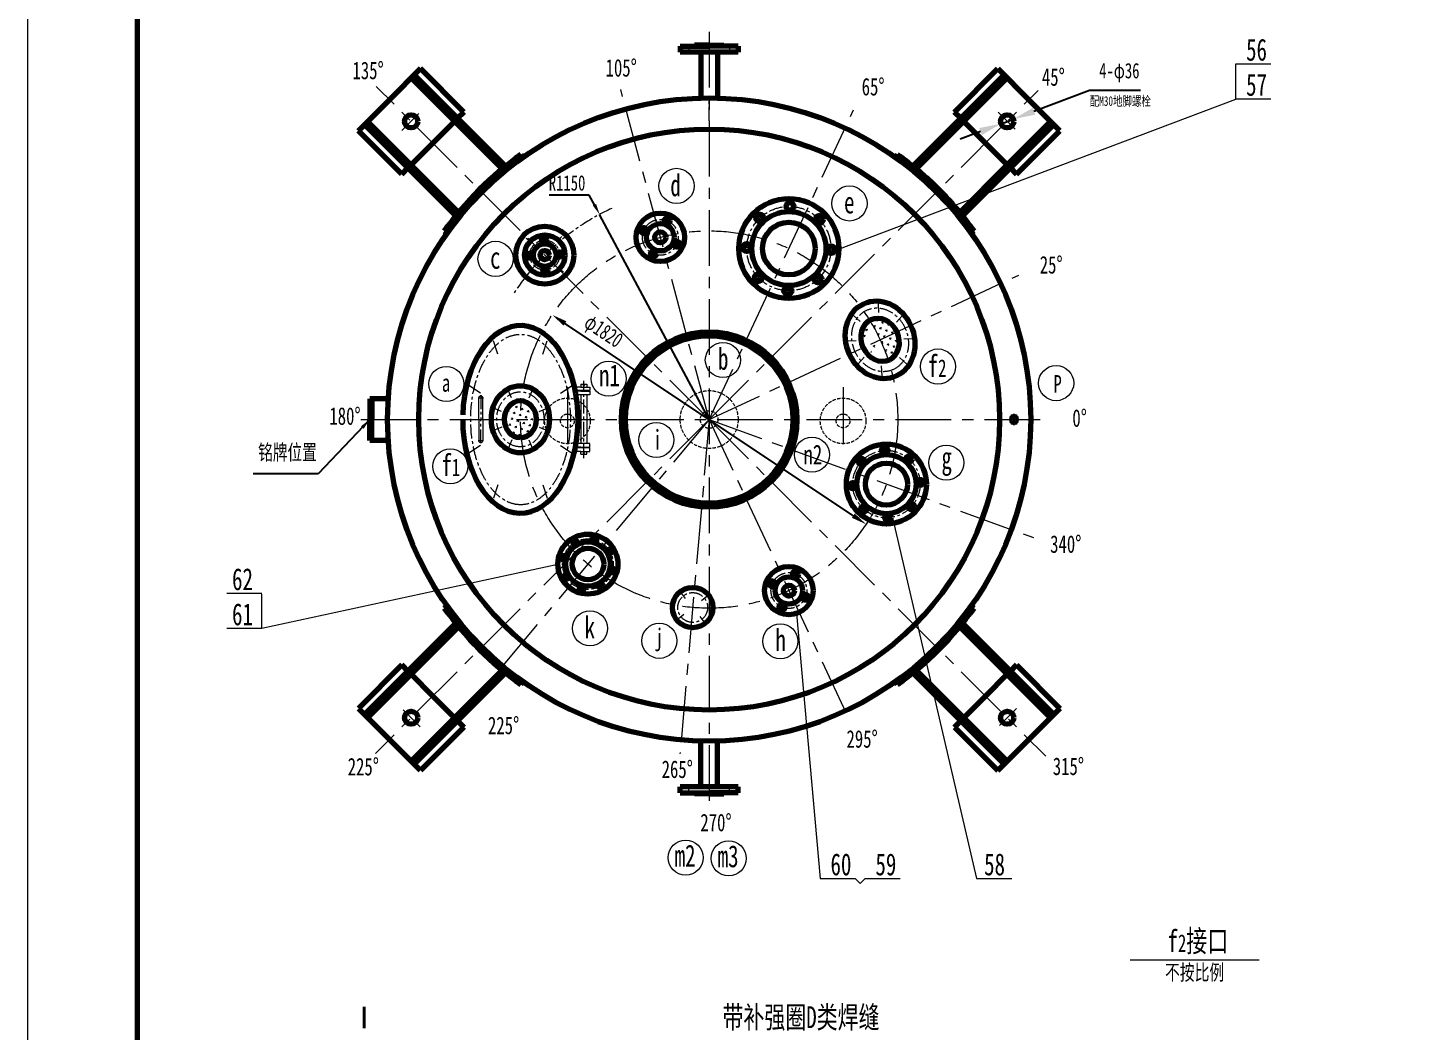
# Model space of a CAD drawing. Header units: millimetres. Extents: x 10132 to 16072, y 1336 to 9746.
# Drawn here: x 10132 to 13282, y 3549 to 5836 of the extents above; entities that cross this region are included whole.
import ezdxf

# ---------------------------------------------------------------- set-up
doc = ezdxf.new("R2010")
doc.units = ezdxf.units.MM
doc.linetypes.add('ACAD_ISO02W100', pattern=[11, 8, -3])
doc.linetypes.add('CENTER', pattern=[50.8, 31.75, -6.35, 6.35, -6.35])
doc.layers.get('DEFPOINTS').update_dxf_attribs({"lineweight": 18})
for name, color, linetype, lineweight in [('点划线', 1, 'CENTER', 15), ('粗实线', 4, 'Continuous', 70), ('细实线', 7, 'Continuous', 18), ('虚线', 2, 'ACAD_ISO02W100', 18)]:
    doc.layers.add(name, color=color, linetype=linetype, lineweight=lineweight)
doc.styles.get("Standard").update_dxf_attribs({"font": 'SIMFANG.TTF', "width": 0.7, "height": 35})
doc.dimstyles.new('新建', dxfattribs={"dimtxt": 40, "dimasz": 35, "dimexe": 12, "dimexo": 10, "dimgap": 10, "dimtad": 1, "dimtoh": 1, "dimdec": 4, "dimdsep": 46, "dimlunit": 6, "dimtxsty": 'Standard', "dimcen": 1, "dimadec": 0, "dimazin": 0, "dimtfac": 1, "dimtdec": 4, "dimtmove": 0, "dimatfit": 0, "dimfxl": 0, "dimtolj": 1, "dimtzin": 0, "dimarcsym": 0})
doc.dimstyles.new('机械标注', dxfattribs={"dimtxt": 35, "dimasz": 25, "dimexe": 12, "dimexo": 10, "dimgap": 10, "dimtad": 1, "dimdec": 1, "dimdsep": 46, "dimtxsty": 'Standard', "dimcen": 2.5, "dimadec": 0, "dimazin": 0, "dimtfac": 1, "dimtdec": 1, "dimtmove": 0, "dimatfit": 0, "dimfxl": 0, "dimarcsym": 0})
doc.dimstyles.new('角度', dxfattribs={"dimtxt": 60, "dimasz": 50, "dimexe": 20, "dimexo": 20, "dimgap": 20, "dimtad": 1, "dimtih": 1, "dimtoh": 1, "dimdsep": 46, "dimtxsty": 'Standard', "dimcen": 2.5, "dimadec": 0, "dimazin": 0, "dimtfac": 1, "dimtmove": 0, "dimatfit": 0, "dimfxl": 0, "dimarcsym": 0})

# ---------------------------------------------------------------- blocks, each defined once
blk = doc.blocks.new('*D31')
at = {"layer": 'DEFPOINTS', "color": 0}
for p in [(11327.6, 5181.6), (12043.2, 4704.5)]:
    blk.add_point(p, dxfattribs=at)
at = {"layer": '细实线', "color": 0, "lineweight": -2}
blk.add_line((12014.1, 4724), (11356.7, 5162.2), dxfattribs=at)
at = {"layer": '细实线', "color": 0}
for points in [[(11360, 5167), (11353.5, 5157.3), (11327.6, 5181.6)], [(12017.3, 4728.8), (12010.8, 4719.1), (12043.2, 4704.5)]]:
    blk.add_solid(points, dxfattribs=at)
at = {"layer": '细实线', "color": 0, "insert": (11442.5, 5141.3), "char_height": 35, "attachment_point": 5, "rotation": 326.31}
blk.add_mtext('\\A1;φ1820', dxfattribs=at)
blk = doc.blocks.new('*D58')
at = {"layer": 'DEFPOINTS', "color": 0}
for p in [(12350.9, 5617.3), (12379, 5627.9)]:
    blk.add_point(p, dxfattribs=at)
at = {"layer": '细实线', "color": 0, "lineweight": -2}
for p, q in [((12425.7, 5645.6), (12552.4, 5693.4)), ((12552.4, 5693.4), (12668.5, 5693.4)), ((12350.9, 5617.3), (12379, 5627.9)), ((12304.1, 5599.6), (12257.3, 5582))]:
    blk.add_line(p, q, dxfattribs=at)
at = {"layer": '细实线', "color": 0}
for points in [[(12422.8, 5653.3), (12428.7, 5637.8), (12379, 5627.9)], [(12301.2, 5607.4), (12307.1, 5591.8), (12350.9, 5617.3)]]:
    blk.add_solid(points, dxfattribs=at)
at = {"layer": '细实线', "color": 0, "insert": (12620.5, 5733.5), "char_height": 35, "attachment_point": 5}
blk.add_mtext('4-φ36', dxfattribs=at)
blk = doc.blocks.new('*D67')
at = {"layer": 'DEFPOINTS', "color": 0}
for p in [(11435.7, 5410.5), (11685.4, 4943.1)]:
    blk.add_point(p, dxfattribs=at)
at = {"layer": '细实线', "color": 0, "lineweight": -2}
for p, q in [((11412.1, 5454.6), (11320.8, 5454.6)), ((11423.9, 5432.6), (11412.1, 5454.6)), ((11685.4, 4943.1), (11435.7, 5410.5))]:
    blk.add_line(p, q, dxfattribs=at)
at = {"layer": '细实线', "color": 0}
blk.add_solid([(11427.6, 5434.6), (11420.2, 5430.6), (11435.7, 5410.5)], dxfattribs=at)
at = {"layer": '细实线', "color": 0, "insert": (11361.5, 5482.1), "char_height": 35, "attachment_point": 5}
blk.add_mtext('R1150', dxfattribs=at)

msp = doc.modelspace()

# ---------------------------------------------------------------- hatches: boundary and pattern name
at = {"layer": '细实线'}
h = msp.add_hatch(dxfattribs=at)
h.set_pattern_fill('CROSS', color=256, scale=1.6, angle=-65, style=0)
h.set_pattern_definition([(295, (1643.603, 4347.387), (-4.914286, -13.501889), [5.08, -15.24]), (205, (1646.978, 4346.158), (-13.501889, 4.914286), [5.08, -15.24])])
edge = h.paths.add_edge_path()
edge.add_line((12075.12297, 5124.81086), (12113.73723, 5142.81699))
edge.add_ellipse((12075.12297, 5124.81086), major_axis=(21.13091, -45.31539), ratio=0.8521223852, start_angle=0, end_angle=90, ccw=False)
edge.add_line((12096.25388, 5079.49547), (12075.12297, 5124.81086))
edge = h.paths.add_edge_path()
edge.add_line((12075.12297, 5124.81086), (12053.99206, 5170.12625))
edge.add_ellipse((12075.12297, 5124.81086), major_axis=(21.13091, -45.31539), ratio=0.8521223852, start_angle=90, end_angle=180, ccw=False)
edge.add_line((12113.73723, 5142.81699), (12075.12297, 5124.81086))
edge = h.paths.add_edge_path()
edge.add_ellipse((12075.12297, 5124.81086), major_axis=(21.13091, -45.31539), ratio=0.8521223852, start_angle=183.96253105, end_angle=270, ccw=False)
edge.add_arc((11690.84847, 4945.62072), 424, 385, 391.75607118, ccw=False)
edge.add_line((12075.12297, 5124.81086), (12036.50871, 5106.80474))
edge = h.paths.add_edge_path()
edge.add_arc((11690.84847, 4945.62072), 424, 378.24392882, 385, ccw=False)
edge.add_ellipse((12075.12297, 5124.81086), major_axis=(21.13091, -45.31539), ratio=0.8521223852, start_angle=299.12161996, end_angle=356.03746895, ccw=False)
edge.add_line((12051.67367, 5087.0275), (12075.12297, 5124.81086))
edge = h.paths.add_edge_path()
edge.add_ellipse((12075.12297, 5124.81086), major_axis=(21.13091, -45.31539), ratio=0.8521223852, start_angle=270, end_angle=299.12161996, ccw=False)
edge.add_line((12036.50871, 5106.80474), (12075.12297, 5124.81086))
edge.add_line((12075.12297, 5124.81086), (12051.67367, 5087.0275))
h = msp.add_hatch(dxfattribs=at)
h.set_pattern_fill('CROSS', color=256, scale=1.6, angle=-65, style=0)
edge = h.paths.add_edge_path()
edge.add_ellipse((11254.98745, 4943.65736), major_axis=(0, -42.57), ratio=0.8521223852, start_angle=175.921587, end_angle=270.79652953)
edge.add_line((11218.7161, 4943.06557), (11255.40654, 4943.06557))
edge.add_arc((11685.40654, 4943.06557), 430, 174.25359934, 180, ccw=False)
edge = h.paths.add_edge_path()
edge.add_ellipse((11254.98745, 4943.65736), major_axis=(0, -42.57), ratio=0.8521223852, start_angle=89.20347047, end_angle=175.921587)
edge.add_arc((11685.40654, 4943.06557), 430, 174.25359934, 180)
edge.add_line((11255.40654, 4943.06557), (11291.25879, 4943.06557))
edge = h.paths.add_edge_path()
edge.add_line((11255.40654, 4943.06557), (11218.7161, 4943.06557))
edge.add_ellipse((11254.98745, 4943.65736), major_axis=(0, -42.57), ratio=0.8521223852, start_angle=270.79652953, end_angle=363.89392463)
edge.add_arc((11685.40654, 4943.06557), 430, 180, 185.58919396, ccw=False)
edge = h.paths.add_edge_path()
edge.add_ellipse((11254.98745, 4943.65736), major_axis=(0, -42.57), ratio=0.8521223852, start_angle=3.89392463, end_angle=89.20347047)
edge.add_line((11291.25879, 4943.06557), (11255.40654, 4943.06557))
edge.add_arc((11685.40654, 4943.06557), 430, 180, 185.58919396)

# ---------------------------------------------------------------- linework, layer by layer
at = {"layer": '点划线'}
for p, q in [((11639.28659, 5797.95371), (11639.28659, 5776.46591)), ((11731.52653, 5797.95371), (11731.52653, 5776.46591)), ((11685.4065, 5623.91235), (11685.4065, 5673.06558)), ((11585.79339, 5387.10789), (11592.85899, 5404.46738)), ((11808.86622, 5393.83865), (11791.68745, 5411.84133)), ((11928.19312, 5391.04414), (11946.1958, 5408.22291)), ((11276.66215, 5348.8403), (11268.2315, 5356.5069)), ((11309.40725, 5343.80283), (11308.66676, 5359.40387)), ((11341.64816, 5351.80986), (11349.31476, 5360.24051)), ((11548.94229, 5368.65913), (11527.24292, 5377.49113)), ((11562.1486, 5329.59861), (11555.08301, 5312.23912)), ((11602.72564, 5346.53085), (11620.08513, 5339.46526)), ((11782.75555, 5334.75396), (11757.87851, 5335.33655)), ((11951.50928, 5330.80193), (11976.38632, 5330.21933)), ((11284.66061, 5316.7825), (11269.05957, 5316.04201)), ((11311.68088, 5292.03572), (11312.42137, 5276.43469)), ((11336.42752, 5319.05606), (11352.02856, 5319.79655)), ((11279.63184, 5283.85422), (11271.96524, 5275.42357)), ((11344.61785, 5286.82379), (11353.0485, 5279.15718)), ((11806.07171, 5274.51174), (11788.06903, 5257.33298)), ((11925.39861, 5271.71723), (11942.57738, 5253.71456)), ((11865.1564, 5248.40108), (11864.57381, 5223.52404)), ((12072.41673, 5186.79393), (12071.52875, 5207.13214)), ((12029.38073, 5166.72591), (12014.37154, 5180.47929)), ((12112.22877, 5165.30474), (12124.31681, 5178.49652)), ((11203.98471, 5092.154), (11190.88273, 5130.31198)), ((11305.99026, 5092.154), (11319.09224, 5130.31198)), ((12020.25171, 5122.41513), (12002.37618, 5121.63467)), ((12129.18891, 5127.17143), (12147.83945, 5127.98573)), ((12038.56176, 5084.9113), (12025.94963, 5071.14758)), ((12119.07965, 5084.53199), (12135.80529, 5069.20577)), ((12077.72357, 5065.24733), (12078.71311, 5042.58325)), ((11163.77396, 5003.24655), (11133.00074, 5023.36498)), ((11346.20101, 5003.24655), (11376.97423, 5023.36498)), ((11399.63691, 4855.07603), (11399.63691, 5031.2024)), ((11158.5433, 4992.80725), (11170.86477, 4992.80725)), ((11164.81159, 4998.87698), (11164.81159, 4943.92124)), ((11234.77309, 4992.45913), (11228.14025, 5008.47222)), ((11275.2018, 4992.45913), (11281.83465, 5008.47222)), ((11211.78509, 4961.55236), (11197.71096, 4967.38206)), ((11298.18981, 4961.55236), (11312.26394, 4967.38206)), ((11164.81159, 4888.96549), (11164.81159, 4943.92124)), ((11212.41915, 4926.02499), (11197.73483, 4919.94255)), ((11297.55574, 4926.02499), (11312.24007, 4919.94255)), ((11163.77396, 4883.98225), (11133.00074, 4863.86382)), ((11158.5433, 4895.03522), (11170.86477, 4895.03522)), ((11235.56217, 4896.76058), (11228.1708, 4878.91623)), ((11274.41273, 4896.76058), (11281.8041, 4878.91623)), ((11346.20101, 4883.98225), (11376.97423, 4863.86382)), ((12086.07801, 4863.43142), (12085.07665, 4883.31331)), ((12039.38937, 4841.27872), (12024.62269, 4854.62927)), ((12134.75619, 4846.0819), (12148.10674, 4860.84858)), ((11203.98471, 4793.97713), (11190.88273, 4755.81915)), ((11305.99026, 4793.97713), (11319.09224, 4755.81915)), ((12022.03984, 4792.60054), (12002.15796, 4791.59918)), ((12156.90889, 4799.39326), (12176.79078, 4800.39462)), ((12044.19255, 4745.9119), (12030.842, 4731.14522)), ((12092.87073, 4728.56237), (12093.87209, 4708.68049)), ((12139.55937, 4750.71508), (12154.32605, 4737.36453)), ((11383.23738, 4657.25879), (11375.63941, 4670.11123)), ((11421.60982, 4662.71336), (11425.32529, 4677.17399)), ((11452.6002, 4639.43692), (11465.45263, 4647.03489)), ((11359.96094, 4626.26841), (11345.50032, 4629.98388)), ((11458.05477, 4601.06448), (11472.5154, 4597.34902)), ((11878.81138, 4582.04741), (11885.87698, 4599.4069)), ((11365.41551, 4587.89597), (11352.56308, 4580.298)), ((11434.77833, 4570.07411), (11442.3763, 4557.22167)), ((11841.96027, 4563.59865), (11820.26091, 4572.43064)), ((11396.40589, 4564.61953), (11392.69043, 4550.15891)), ((11631.80586, 4535.09868), (11622.12018, 4547.35137)), ((11668.18239, 4530.71171), (11680.43508, 4540.39739)), ((11895.74363, 4541.47037), (11913.10312, 4534.40478)), ((11855.16659, 4524.53813), (11848.10099, 4507.17863)), ((11627.41888, 4498.72215), (11615.1662, 4489.03647)), ((11663.79542, 4494.33517), (11673.4811, 4482.08249)), ((11639.28659, 4088.17742), (11639.28659, 4109.66523)), ((11731.52653, 4088.17742), (11731.52653, 4109.66523))]:
    msp.add_line(p, q, dxfattribs=at)
at = {"layer": '点划线', "ltscale": 4}
for p, q in [((11685.40654, 5826.87295), (11685.40654, 4050.36858)), ((11685.40654, 4943.06557), (10926.17921, 5702.2929)), ((11685.40738, 4943.06259), (11483.76043, 5695.61922)), ((11685.40654, 4943.06557), (12435.08458, 5692.7436)), ((11023.73817, 5640.45648), (10984.95597, 5601.67429)), ((11685.40644, 4943.06533), (12014.67, 5649.17332)), ((12382.79746, 5604.73396), (12344.01527, 5643.51615)), ((11685.40591, 4943.06512), (12391.5139, 5272.32868)), ((11362.27104, 5016.83995), (11362.27104, 4872.45642)), ((11990.74542, 5016.83995), (11990.74542, 4872.45642)), ((12380.40253, 4951.87087), (12380.40253, 4943.06346)), ((10890.94372, 4943.06557), (12454.10868, 4943.06557)), ((11685.40654, 4943.06557), (10924.50942, 4182.16844)), ((11685.40658, 4943.06562), (11174.06751, 4333.67544)), ((11685.40641, 4943.0657), (11618.75654, 4181.25424)), ((11685.40652, 4943.06555), (12005.35501, 4256.9338)), ((11685.40654, 4943.06557), (12452.80753, 4175.66458)), ((11685.40657, 4943.06555), (12424.44955, 4674.0759)), ((12380.40253, 4934.25605), (12380.40253, 4943.06346)), ((12347.07494, 4245.67466), (12385.85713, 4284.45686)), ((10988.01565, 4281.39719), (11026.79784, 4242.61499))]:
    msp.add_line(p, q, dxfattribs=at)
at = {"layer": '点划线'}
for centre, radius in [((11867.13241, 5332.77794), 96), ((11574.11439, 5358.41368), 40.8), ((11310.63994, 5317.83207), 50), ((11310.63994, 5317.83207), 34), ((12089.47437, 4795.9969), 76.8), ((11409.00786, 4613.66645), 57.6), ((11867.13237, 4553.3532), 40.8), ((11647.92943, 4514.70186), 34)]:
    msp.add_circle(centre, radius, dxfattribs=at)
at = {"layer": '点划线', "ltscale": 4}
msp.add_circle((11685.40654, 4943.06557), 430, dxfattribs=at)
at = {"layer": '点划线'}
msp.add_arc((11685.40653, 4943.06548), 530, 114.73477659, 147.52739411, dxfattribs=at)
at = {"layer": '点划线', "extrusion": (0, 0, -1)}
msp.add_ellipse((12075.12297, 5124.81086), major_axis=(31.11747, -66.73162), ratio=0.8606348409, dxfattribs=at)
at = {"layer": '点划线'}
for centre, major_axis, ratio in [((11255.40654, 4943.06557), (0.41906, -194.19268), 0.584843442), ((11254.98745, 4943.65736), (0, -62.68875), 0.8606348409)]:
    msp.add_ellipse(centre, major_axis=major_axis, ratio=ratio, dxfattribs=at)
at = {"layer": '粗实线'}
for p, q in [((11685.40656, 5796.06561), (11652.28659, 5796.06561)), ((11652.28659, 5796.06561), (11652.28659, 5794.06561)), ((11685.40656, 5796.06561), (11718.52653, 5796.06561)), ((11718.52653, 5796.06561), (11718.52653, 5794.06561)), ((11619.28659, 5794.06561), (11685.40656, 5794.06561)), ((11619.28659, 5794.06561), (11619.28659, 5780.06561)), ((11751.52653, 5780.06561), (11619.28659, 5780.06561)), ((11666.10656, 5780.06561), (11666.10656, 5675.81148)), ((11751.52653, 5794.06561), (11685.40656, 5794.06561)), ((11704.70656, 5780.06561), (11704.70656, 5675.81148)), ((11751.52653, 5794.06561), (11751.52653, 5780.06561)), ((11027.09009, 5742.80335), (10956.37941, 5672.09267)), ((11126.08504, 5643.8084), (11027.09009, 5742.80335)), ((12244.72797, 5643.8084), (12343.72292, 5742.80335)), ((12343.72292, 5742.80335), (12414.4336, 5672.09267)), ((11213.28103, 5514.18601), (11005.87689, 5721.59015)), ((11221.0715, 5520.53767), (11012.94796, 5728.66122)), ((12149.7415, 5520.53767), (12357.86505, 5728.66122)), ((12157.53198, 5514.18601), (12364.93612, 5721.59015)), ((10885.66873, 5601.382), (10956.37941, 5672.09267)), ((12485.14427, 5601.382), (12414.4336, 5672.09267)), ((11126.08504, 5643.8084), (11111.9429, 5629.66627)), ((11111.9429, 5629.66627), (11126.08504, 5643.8084)), ((12244.72797, 5643.8084), (12258.8701, 5629.66627)), ((12258.8701, 5629.66627), (12244.72797, 5643.8084)), ((11107.93442, 5407.40058), (10899.81087, 5615.52413)), ((11114.28608, 5415.19106), (10906.88194, 5622.5952)), ((11104.87184, 5622.5952), (11055.37436, 5573.09773)), ((11055.37436, 5573.09773), (11104.87184, 5622.5952)), ((12315.43865, 5573.09773), (12265.94117, 5622.5952)), ((12265.94117, 5622.5952), (12315.43865, 5573.09773)), ((12335.87953, 5494.54366), (12463.93107, 5622.5952)), ((12342.82717, 5487.34917), (12471.00214, 5615.52413)), ((10984.66368, 5502.38705), (10885.66873, 5601.382)), ((11147.29824, 5594.31093), (11140.22718, 5587.23986)), ((12223.51476, 5594.31093), (12230.58583, 5587.23986)), ((12386.14932, 5502.38705), (12485.14427, 5601.382)), ((11055.37436, 5573.09773), (11005.87689, 5523.60025)), ((11005.87689, 5523.60025), (11055.37436, 5573.09773)), ((11255.89706, 5546.88893), (11260.53414, 5540.36992)), ((12114.91595, 5546.88893), (12110.27887, 5540.36992)), ((12315.43865, 5573.09773), (12364.93612, 5523.60025)), ((12364.93612, 5523.60025), (12315.43865, 5573.09773)), ((10998.80582, 5516.52918), (10984.66368, 5502.38705)), ((10984.66368, 5502.38705), (10998.80582, 5516.52918)), ((12256.52693, 5415.19106), (12364.93612, 5523.60025)), ((12262.87859, 5407.40058), (12372.00719, 5516.52918)), ((12372.00719, 5516.52918), (12386.14932, 5502.38705)), ((12386.14932, 5502.38705), (12372.00719, 5516.52918)), ((11034.16116, 5481.17384), (11041.23223, 5488.24491)), ((12336.65185, 5481.17384), (12329.58078, 5488.24491)), ((11081.58316, 5372.57503), (11088.10217, 5367.93795)), ((12289.22985, 5372.57503), (12282.71084, 5367.93795)), ((10953.95291, 4990.65315), (10911.76575, 4990.65315)), ((10911.76575, 4990.65315), (10911.76575, 4943.06557)), ((10916.18552, 4990.65315), (10916.18552, 4943.06557)), ((10911.76575, 4895.47799), (10911.76575, 4943.06557)), ((10916.18552, 4895.47799), (10916.18552, 4943.06557)), ((10953.95291, 4895.47799), (10911.76575, 4895.47799)), ((11081.58316, 4513.55614), (11088.10217, 4518.19321)), ((12289.22985, 4513.55614), (12282.71084, 4518.19321)), ((11107.93442, 4478.73058), (10899.81087, 4270.60703)), ((12262.87859, 4478.73058), (12471.00214, 4270.60703)), ((11114.28608, 4470.94011), (10906.88194, 4263.53597)), ((12256.52693, 4470.94011), (12463.93107, 4263.53597)), ((10984.66368, 4383.74412), (10885.66873, 4284.74917)), ((10984.66368, 4383.74412), (10998.80582, 4369.60198)), ((10998.80582, 4369.60198), (10984.66368, 4383.74412)), ((11034.16116, 4404.95732), (11041.23223, 4397.88625)), ((12336.65185, 4404.95732), (12329.58078, 4397.88625)), ((12372.00719, 4369.60198), (12386.14932, 4383.74412)), ((12386.14932, 4383.74412), (12372.00719, 4369.60198)), ((12386.14932, 4383.74412), (12485.14427, 4284.74917)), ((11213.28103, 4371.94516), (11005.87689, 4164.54102)), ((11005.87689, 4362.53092), (11055.37436, 4313.03344)), ((11055.37436, 4313.03344), (11005.87689, 4362.53092)), ((11221.0715, 4365.5935), (11012.94796, 4157.46995)), ((12149.7415, 4365.5935), (12357.86505, 4157.46995)), ((12157.53198, 4371.94516), (12364.93612, 4164.54102)), ((12315.43865, 4313.03344), (12364.93612, 4362.53092)), ((12364.93612, 4362.53092), (12315.43865, 4313.03344)), ((11255.89706, 4339.24224), (11260.53414, 4345.76125)), ((12114.91595, 4339.24224), (12110.27887, 4345.76125)), ((10885.66873, 4284.74917), (10956.37941, 4214.03849)), ((11055.37436, 4313.03344), (11104.87184, 4263.53597)), ((11104.87184, 4263.53597), (11055.37436, 4313.03344)), ((11147.29824, 4291.82024), (11140.22718, 4298.89131)), ((12223.51476, 4291.82024), (12230.58583, 4298.89131)), ((12265.94117, 4263.53597), (12315.43865, 4313.03344)), ((12315.43865, 4313.03344), (12265.94117, 4263.53597)), ((12485.14427, 4284.74917), (12414.4336, 4214.03849)), ((11111.9429, 4256.4649), (11126.08504, 4242.32276)), ((11126.08504, 4242.32276), (11111.9429, 4256.4649)), ((12244.72797, 4242.32276), (12258.8701, 4256.4649)), ((12258.8701, 4256.4649), (12244.72797, 4242.32276)), ((11126.08504, 4242.32276), (11027.09009, 4143.32781)), ((12244.72797, 4242.32276), (12343.72292, 4143.32781)), ((11027.09009, 4143.32781), (10956.37941, 4214.03849)), ((11666.10656, 4106.06553), (11666.10656, 4210.31966)), ((11704.70656, 4106.06553), (11704.70656, 4210.31966)), ((12343.72292, 4143.32781), (12414.4336, 4214.03849)), ((11619.28659, 4092.06553), (11619.28659, 4106.06553)), ((11751.52653, 4106.06553), (11619.28659, 4106.06553)), ((11751.52653, 4092.06553), (11751.52653, 4106.06553)), ((11619.28659, 4092.06553), (11685.40656, 4092.06553)), ((11652.28659, 4090.06553), (11652.28659, 4092.06553)), ((11685.40656, 4090.06553), (11652.28659, 4090.06553)), ((11751.52653, 4092.06553), (11685.40656, 4092.06553)), ((11685.40656, 4090.06553), (11718.52653, 4090.06553)), ((11718.52653, 4090.06553), (11718.52653, 4092.06553))]:
    msp.add_line(p, q, dxfattribs=at)
at = {"layer": '粗实线', "lineweight": 18, "ltscale": 2}
for p, q in [((11393.09658, 5017.24001), (11378.42113, 5017.24001)), ((11406.17724, 5009.23214), (11380.11681, 5009.23214)), ((11393.09658, 5023.98187), (11393.09658, 5017.24001)), ((11393.09658, 5023.98187), (11406.17724, 5023.98187)), ((11393.09658, 5017.24001), (11413.09482, 5017.24001)), ((11393.09658, 5009.23214), (11393.09658, 5007.7303)), ((11406.17724, 5023.98187), (11406.17724, 5017.24001)), ((11413.09482, 5009.23214), (11406.17724, 5009.23214)), ((11406.17724, 5009.23214), (11406.17724, 5007.7303)), ((11413.09482, 5017.24001), (11413.09482, 5009.23214)), ((11160.30863, 4943.92124), (11160.30863, 4992.80725)), ((11169.31455, 4943.92124), (11169.31455, 4992.80725)), ((11393.09658, 5007.7303), (11380.41076, 5007.7303)), ((11406.17724, 4999.61942), (11381.8704, 4999.61942)), ((11393.09658, 5007.7303), (11413.09482, 5007.7303)), ((11393.09658, 4999.61942), (11393.09658, 4888.22305)), ((11413.09482, 4999.61942), (11406.17724, 4999.61942)), ((11406.17724, 4999.61942), (11406.17724, 4888.22305)), ((11413.09482, 5007.7303), (11413.09482, 4999.61942)), ((11160.30863, 4943.92124), (11160.30863, 4895.03522)), ((11169.31455, 4943.92124), (11169.31455, 4895.03522)), ((11406.17724, 4888.22305), (11381.8704, 4888.22305)), ((11413.09482, 4888.22305), (11406.17724, 4888.22305)), ((11413.09482, 4880.11217), (11413.09482, 4888.22305)), ((11393.09658, 4870.60246), (11378.42113, 4870.60246)), ((11406.17724, 4878.61034), (11380.11681, 4878.61034)), ((11393.09658, 4880.11217), (11380.41076, 4880.11217)), ((11393.09658, 4878.61034), (11393.09658, 4880.11217)), ((11393.09658, 4880.11217), (11413.09482, 4880.11217)), ((11393.09658, 4863.86061), (11393.09658, 4870.60246)), ((11393.09658, 4870.60246), (11413.09482, 4870.60246)), ((11393.09658, 4863.86061), (11406.17724, 4863.86061)), ((11406.17724, 4878.61034), (11406.17724, 4880.11217)), ((11413.09482, 4878.61034), (11406.17724, 4878.61034)), ((11406.17724, 4863.86061), (11406.17724, 4870.60246)), ((11413.09482, 4870.60246), (11413.09482, 4878.61034))]:
    msp.add_line(p, q, dxfattribs=at)
at = {"layer": '粗实线'}
msp.add_lwpolyline([(10381.69721, 1435.97026), (15971.69721, 1435.97026), (15971.69721, 9645.97026), (10381.69721, 9645.97026)], close=True, dxfattribs=at)
for centre, radius in [((11685.40654, 4943.06557), 733), ((11005.87689, 5622.5952), 14.99991), ((12364.93612, 5622.5952), 14.99991), ((11685.40654, 4943.06557), 662), ((11867.13241, 5332.77794), 114), ((11869.47951, 5428.74925), 8.8), ((11574.11439, 5358.41368), 55.2), ((11574.11439, 5358.41368), 31.2), ((11589.41246, 5395.99959), 6.72), ((11867.13241, 5332.77794), 84.4), ((11800.9301, 5402.29955), 8.8), ((11867.13241, 5332.77794), 60), ((11936.51661, 5399.12425), 8.8), ((11310.63994, 5317.83207), 66), ((11310.63994, 5317.83207), 46), ((11309.02797, 5351.79384), 5.6), ((11536.32465, 5373.79471), 6.72), ((11574.11439, 5358.41368), 12.48), ((11310.63994, 5317.83207), 26), ((11310.63994, 5317.83207), 10.4), ((11344.41853, 5319.43535), 5.6), ((11558.52953, 5320.70691), 6.72), ((11611.61734, 5342.91179), 6.72), ((11771.16111, 5335.12503), 8.8), ((11963.10372, 5330.43085), 8.8), ((11276.66948, 5316.40328), 5.6), ((11312.06017, 5284.04472), 5.6), ((11797.61081, 5266.57563), 8.8), ((11933.33473, 5263.25634), 8.8), ((11864.78532, 5236.80664), 8.8), ((11685.40654, 4943.06557), 200), ((11685.40654, 4943.06557), 190.72179), ((12089.47437, 4795.9969), 91.2), ((12089.47437, 4795.9969), 67.52), ((12032.55907, 4847.56131), 7.04), ((12085.69072, 4872.70364), 7.04), ((12140.92067, 4853.01898), 7.04), ((12089.47437, 4795.9969), 48), ((12012.76763, 4792.21325), 7.04), ((12166.18111, 4799.78055), 7.04), ((12037.90995, 4739.0816), 7.04), ((12093.25801, 4719.29016), 7.04), ((12146.38967, 4744.43248), 7.04), ((11409.00786, 4613.66645), 68.4), ((11409.00786, 4613.66645), 50.64), ((11379.74689, 4663.28051), 5.28), ((11423.39967, 4669.43952), 5.28), ((11353.23478, 4628.05826), 5.28), ((11409.00786, 4613.66645), 36), ((11458.56115, 4643.03022), 5.28), ((11464.78093, 4599.27464), 5.28), ((11867.13237, 4553.3532), 55.2), ((11359.39379, 4584.40548), 5.28), ((11438.26883, 4564.05238), 5.28), ((11829.34264, 4568.73423), 6.72), ((11867.13237, 4553.3532), 31.2), ((11882.43045, 4590.93911), 6.72), ((11394.61604, 4557.89337), 5.28), ((11647.92943, 4514.70186), 46), ((11867.13237, 4553.3532), 12.48), ((11904.63533, 4537.8513), 6.72), ((11851.54752, 4515.64642), 6.72), ((11005.87689, 4263.53597), 14.99991), ((12364.93612, 4263.53597), 14.99991)]:
    msp.add_circle(centre, radius, dxfattribs=at)
at = {"layer": '粗实线', "lineweight": 18, "ltscale": 2}
for centre in [(11399.63691, 5020.54477), (11399.63691, 4867.29771)]:
    msp.add_circle(centre, 1.28006, dxfattribs=at)
at = {"layer": '粗实线'}
for start, end in [(125.4248663, 144.5751337), (45, 54.5751337), (35.4248663, 45), (215.4248663, 234.5751337), (305.4248663, 324.5751337)]:
    msp.add_arc((11685.4065, 4943.06558), 741, start, end, dxfattribs=at)
at = {"layer": '粗实线', "lineweight": 18, "ltscale": 2}
for centre, start, end in [((11164.81159, 4992.80725), 0, 180), ((11164.81159, 4895.03522), 180, 0)]:
    msp.add_arc(centre, 4.50296, start, end, dxfattribs=at)
at = {"layer": '粗实线', "extrusion": (0, 0, -1)}
for centre, major_axis, ratio in [((12075.12297, 5124.81086), (38.03564, -81.5677), 0.8632863781), ((12075.12297, 5124.81086), (21.13091, -45.31539), 0.8521223852), ((12380.40253, 4943.18592), (0, -7.07102), 0.7726382765)]:
    msp.add_ellipse(centre, major_axis=major_axis, ratio=ratio, dxfattribs=at)
at = {"layer": '粗实线'}
msp.add_ellipse((11254.98749, 4943.6144), major_axis=(0, -213.84), ratio=0.6148148148, start_param=4.7109541004, end_param=10.9474075168, dxfattribs=at)
for major_axis, ratio in [((0, -76.626), 0.8632863781), ((0, -42.57), 0.8521223852)]:
    msp.add_ellipse((11254.98745, 4943.65736), major_axis=major_axis, ratio=ratio, dxfattribs=at)
at = {"layer": '细实线'}
for p, q in [((12885.86793, 5673.74292), (12885.86793, 5753.74292)), ((12885.86793, 5753.74292), (12965.86793, 5753.74292)), ((11976.38632, 5330.21933), (12885.86793, 5673.60171)), ((12885.86793, 5673.74292), (12965.86793, 5673.74292)), ((12104.48498, 4715.74011), (12295.17537, 3897.21791)), ((11340.61359, 4612.78088), (10665.73949, 4466.54462)), ((10665.73949, 4546.54462), (10585.73949, 4546.54462)), ((10665.73949, 4466.54462), (10665.73949, 4545.00293)), ((11884.4639, 4500.94463), (11938.40568, 3897.21791)), ((10665.73949, 4466.54462), (10585.73949, 4466.54462)), ((11938.40568, 3897.21791), (12018.40568, 3897.21791)), ((12018.40568, 3897.21791), (12029.62865, 3885.99495)), ((12029.62865, 3885.99495), (12040.85161, 3897.21791)), ((12040.85161, 3897.21791), (12120.85161, 3897.21791)), ((12295.17537, 3897.21791), (12375.17537, 3897.21791))]:
    msp.add_line(p, q, dxfattribs=at)
at = {"layer": '细实线', "lineweight": 18, "ltscale": 2}
msp.add_line((12645.56004, 3711.78348), (12939.63387, 3711.78348), dxfattribs=at)
at = {"layer": '细实线'}
msp.add_lwpolyline([(10131.69721, 1335.97026), (16071.69721, 1335.97026), (16071.69721, 9745.97026), (10131.69721, 9745.97026)], close=True, dxfattribs=at)
for centre in [(11610.95304, 5475.6077), (12005.3121, 5435.53839), (11198.3619, 5309.33974), (11716.66347, 5078.68381), (12206.94922, 5063.92794), (11456.06771, 5036.00146), (11086.15561, 5024.21537), (12476.46809, 5026.035), (11565.2169, 4896.70825), (11919.59003, 4862.90799), (12226.34488, 4844.99111), (11095.4021, 4836.69934), (11413.66271, 4467.37748), (11572.07799, 4438.82129), (11847.682, 4437.87695), (11631.82412, 3944.8323), (11729.92827, 3943.10304)]:
    msp.add_circle(centre, 40, dxfattribs=at)
at = {"layer": '虚线'}
for centre, radius in [((11685.40654, 4943.06557), 66), ((11362.27104, 4940.03758), 51.975), ((11990.74542, 4940.03758), 51.975), ((11362.27104, 4940.03758), 15.75), ((11685.40654, 4943.06557), 20), ((11990.74542, 4940.03758), 15.75)]:
    msp.add_circle(centre, radius, dxfattribs=at)

# ---------------------------------------------------------------- texts
at = {"layer": '细实线'}
msp.add_text('Ⅰ', height=50, dxfattribs=at).set_placement((10864.78856, 3555.35964))
for s, insert, char_height, width, attachment_point in [('56', (12933.30111, 5785.52766), 50, 250.0766, 5), ('105%%d', (11484.87399, 5744.38811), 40, 380.9552, 5), ('135%%d', (10907.85433, 5738.45324), 40, 380.9552, 5), ('45%%d', (12470.07068, 5723.46702), 40, 380.9552, 5), ('65%%d', (12059.20928, 5701.40913), 40, 380.9552, 5), ('57', (12933.30111, 5705.52766), 50, 250.0766, 5), ('{\\H0.88x;配M30地脚螺栓}', (12553.10929, 5679.94474), 25, 146.4802458, 1), ('d', (11608.78393, 5476.68296), 50, 251.1858, 5), ('e', (12004.78461, 5437.54895), 50, 251.1858, 5), ('c', (11197.83442, 5311.3503), 50, 251.1858, 5), ('25%%d', (12465.13927, 5295.47913), 40, 380.9552, 5), ('b', (11717.52788, 5081.0847), 50, 251.1858, 5), ('{\\H1.25x;f}2', (12204.90028, 5065.28628), 40, 251.1858, 5), ('n1', (11457.99782, 5043.6533), 50, 664.4139, 5), ('P', (12479.75068, 5024.49446), 40, 251.1858, 5), ('a', (11085.62813, 5026.22593), 40, 251.1858, 5), ('180%%d', (10855.20951, 4950.72171), 40, 380.9552, 5), ('0%%d', (12529.99938, 4946.22219), 40, 380.9552, 5), ('i', (11567.43228, 4896.97615), 45, 664.4139, 5), ('铭牌位置', (10657.20975, 4886.02834), 35, 150.049662, 1), ('n2', (11921.80541, 4863.17588), 45, 664.4139, 5), ('f{\\H0.8x;1}', (11096.26651, 4839.10023), 50, 251.1858, 5), ('g', (12226.90537, 4847.56892), 50, 251.1858, 5), ('340%%d', (12498.3762, 4658.96961), 40, 380.9552, 5), ('62', (10621.53534, 4578.89419), 50, 250.0766, 5), ('61', (10621.53534, 4498.89419), 50, 250.0766, 5), ('k', (11413.13523, 4469.38805), 50, 251.1858, 5), ('j', (11571.55051, 4440.83185), 40, 251.1858, 5), ('h', (11848.24249, 4440.45475), 50, 251.1858, 5), ('225%%d', (11216.74143, 4245.65656), 40, 380.9552, 5), ('295%%d', (12034.11126, 4214.89999), 40, 380.9552, 5), ('225%%d', (10896.95373, 4151.78382), 40, 380.9552, 5), ('265%%d', (11612.67707, 4145.86615), 40, 380.9552, 5), ('315%%d', (12504.37741, 4152.55801), 40, 380.9552, 5), ('270%%d', (11700.95279, 4024.41056), 40, 380.9552, 5), ('m2', (11630.49849, 3949.2284), 50, 664.4139, 5), ('m3', (11728.60265, 3947.49915), 50, 664.4139, 5), ('60', (11985.83887, 3929.00266), 50, 250.0766, 5), ('59', (12088.2848, 3929.00266), 50, 250.0766, 5), ('58', (12336.06384, 3929.00266), 50, 250.0766, 5), ('f{\\H0.8x;2}接口', (12799.46687, 3751.98645), 50, 345.1180663, 5), ('不按比例', (12792.16759, 3681.17295), 35.333333, 416.3687329, 5), ('带补强圈D类焊缝', (11894.76917, 3578.13402), 50, 673.162184, 5)]:
    msp.add_mtext(s, dxfattribs=dict(at, insert=insert, char_height=char_height, width=width, attachment_point=attachment_point))

# ---------------------------------------------------------------- dimensions: what is measured, and where the dimension line sits
for p1, p2, text, dimstyle, picture, middle in [((12350.9029, 5617.29748), (12378.96934, 5627.89292), '4-φ36', '角度', '*D58', (12620.46488, 5693.36221)), ((12043.18836, 4704.54477), (11327.62473, 5181.58637), 'φ1820', '新建', '*D31', (11425.74374, 5116.1738))]:
    dim = msp.add_diameter_dim_2p(p1=p1, p2=p2, text=text, dimstyle=dimstyle, dxfattribs=at)
    dim.commit()
    dim.dimension.update_dxf_attribs({"geometry": picture, "text_midpoint": middle, "dimtype": 163})
dim = msp.add_radius_dim(center=(11685.40653, 4943.06548), mpoint=(11435.67371, 5410.54117), text='R1150', dimstyle='机械标注', override={"dimtih": 1, "dimtoh": 1}, dxfattribs=at)
dim.commit()
dim.dimension.update_dxf_attribs({"geometry": '*D67', "text_midpoint": (11361.45725, 5454.64265), "dimtype": 164})

# ---------------------------------------------------------------- leaders
msp.add_leader([(10911.76575, 4943.06557), (10793.85317, 4819.21397), (10645.9354, 4819.21397)], dimstyle='机械标注', override={"dimgap": 10, "dimtad": 0}, dxfattribs=at)

doc.saveas('drawing.dxf')
